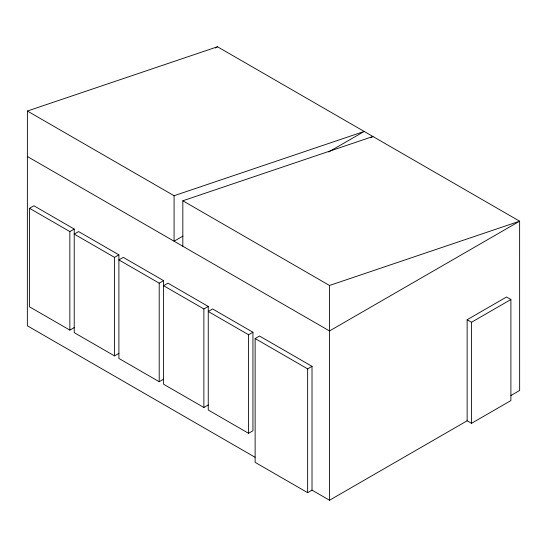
<?xml version="1.0" encoding="UTF-8"?>
<svg xmlns="http://www.w3.org/2000/svg" width="547" height="547" viewBox="0 0 547 547"><rect width="100%" height="100%" fill="white"/><g stroke="black" fill="none" stroke-linecap="round" stroke-linejoin="round"><path stroke-width="0.82" d="M510.898 395.529L519.65 390.476L519.629 221.193L217.48 46.755L27.384 111.034L27.35 325.793L255.066 457.265M215.265 48.033L217.48 46.755M74.221 327.585L69.845 330.115L29.538 306.84L29.538 208.304L33.914 205.781L74.221 229.049L74.221 332.638L114.521 355.906L118.897 353.383M29.538 208.304L69.845 231.572L74.221 229.049M118.897 254.847L78.597 231.572L74.221 234.102L114.521 257.37L118.897 254.847L118.897 358.435L159.204 381.703L163.58 379.174M182.951 236.078L174.076 241.206L174.076 195.723L27.384 111.034M328.672 151.95L364.172 131.451L174.076 195.723M370.709 137.782L372.924 136.504L182.828 200.776L182.828 246.259M163.58 280.638L123.273 257.37L118.897 259.9L159.204 283.168L163.58 280.638L163.58 384.226L203.881 407.501L208.257 404.971M208.257 306.436L167.956 283.168L163.58 285.691L203.881 308.966L208.257 306.436L208.257 410.024L248.564 433.292L252.94 430.769L252.94 332.234L212.633 308.966L208.257 311.489L248.564 334.757L252.94 332.234M312.016 490.139L307.64 492.669L255.128 462.352L255.128 338.545L259.504 336.022L312.016 366.34L312.016 490.139L329.52 500.245L467.138 420.793L471.514 423.323L510.898 400.582L510.898 299.524L506.522 296.994L467.138 319.735L467.138 420.793M255.128 338.545L307.64 368.869L312.016 366.34M467.138 319.735L471.514 322.258L510.898 299.524M182.828 200.776L329.513 285.466L519.629 221.193L329.513 330.949L27.384 156.517M471.514 322.258L471.514 423.323M329.513 285.466L329.52 500.245M307.64 368.869L307.64 492.669M248.564 334.757L248.564 433.292M203.881 308.966L203.881 407.501M159.204 283.168L159.204 381.703M114.521 257.37L114.521 355.906M69.845 231.572L69.845 330.115"/></g></svg>
